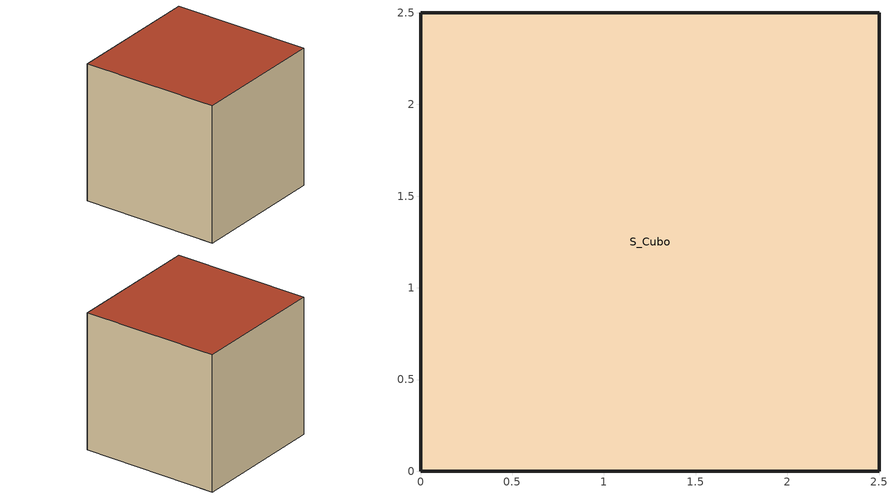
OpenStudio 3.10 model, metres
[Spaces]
S_Cubo
 floor ground (10cmCADa0.3): 0,0 0,2.5 2.5,2.5 2.5,0 z0
 wall outside (10cmCADa0.3): 2.5,2.5 0,2.5 0,0 2.5,0 2.5,2.5 z0:2.5
 roof outside (10cmCADa0.3): 2.5,0 2.5,2.5 0,2.5 0,0 z2.5
[Site]
Temixco: Latitude {deg}=18.85; Longitude {deg}=-99.14; Time Zone {hr}=-6; Elevation {m}=1280; Keep Site Location Information=No
[ClimateZones]
Climate Zone Institution Name 1=ASHRAE; Climate Zone Document Name 1=ANSI/ASHRAE Standard 169; Climate Zone Document Year 1=2006; Climate Zone Institution Name 2=CEC; Climate Zone Document Name 2=California Climate Zone Descriptions; Climate Zone Document Year 2=1995
[Building]
Building 1: North Axis {deg}=-0
[Material]
10cmCADa0.3: Roughness=MediumSmooth; Thickness {m}=0.1; Conductivity {W/m-K}=2; Density {kg/m3}=2500; Specific Heat {J/kg-K}=1400; Solar Absorptance=0.3; Visible Absorptance=0.3
[Construction]
10cmCADa0.3: 10cmCADa0.3
[Space]
S_Cubo: Building Story=Story 1; Thermal Zone=Cubo
[BuildingStory]
Story 1: Nominal Z Coordinate {m}=0; Nominal Floor to Floor Height {m}=2.5; Nominal Floor to Ceiling Height {m}=2.5
[ThermalZone]
Cubo: Use Ideal Air Loads=No
[Sizing:Zone]
Cubo: Zone Cooling Design Supply Air Temperature Input Method=SupplyAirTemperature; Zone Cooling Design Supply Air Temperature {C}=14; Zone Cooling Design Supply Air Temperature Difference {deltaC}=11.11; Zone Heating Design Supply Air Temperature Input Method=SupplyAirTemperature; Zone Heating Design Supply Air Temperature {C}=40; Zone Heating Design Supply Air Temperature Difference {deltaC}=11.11; Zone Cooling Design Supply Air Humidity Ratio {kg-H2O/kg-air}=0.0085; Zone Heating Design Supply Air Humidity Ratio {kg-H2O/kg-air}=0.008; Cooling Design Air Flow Method=DesignDay; Heating Design Air Flow Method=DesignDay; Account for Dedicated Outdoor Air System=No; Dedicated Outdoor Air System Control Strategy=NeutralSupplyAir; Dedicated Outdoor Air Low Setpoint Temperature for Design {C}=autosize; Dedicated Outdoor Air High Setpoint Temperature for Design {C}=autosize; Zone Load Sizing Method=Sensible Load Only No Latent Load; Zone Latent Cooling Design Supply Air Humidity Ratio Input Method=HumidityRatioDifference; Zone Cooling Design Supply Air Humidity Ratio Difference {kgWater/kgDryAir}=0.005; Zone Latent Heating Design Supply Air Humidity Ratio Input Method=HumidityRatioDifference; Zone Humidification Design Supply Air Humidity Ratio Difference {kgWater/kgDryAir}=0.005; Sizing Option=Coincident
